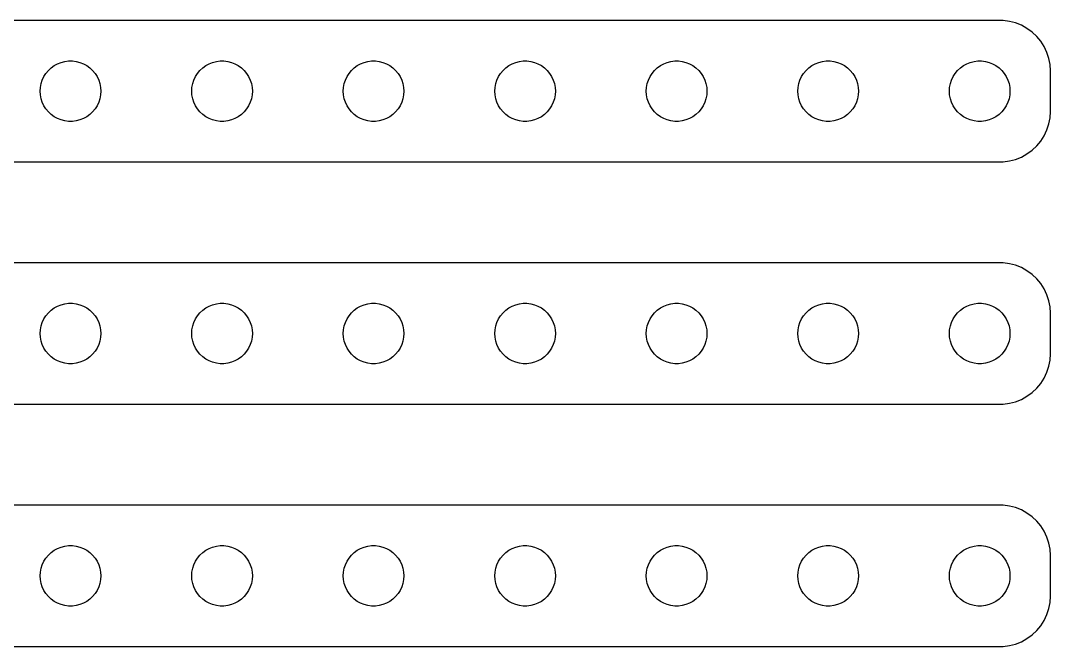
# Model space of a CAD drawing. Header units: metres. Extents: x -97 to 97, y 113 to 223.
# Drawn here: x -4.9 to 97, y 161 to 223 of the extents above; entities that cross this region are included whole.
import ezdxf

# ---------------------------------------------------------------- set-up
doc = ezdxf.new("R2010")
doc.units = ezdxf.units.M

msp = doc.modelspace()

# ---------------------------------------------------------------- linework, layer by layer
for p, q in [((92.3139, 222.99), (-92.3139, 222.99)), ((92.9369, 222.911), (92.3139, 222.99)), ((93.5451, 222.755), (92.9369, 222.911)), ((94.1289, 222.524), (93.5451, 222.755)), ((94.6791, 222.222), (94.1289, 222.524)), ((95.1871, 221.853), (94.6791, 222.222)), ((95.6448, 221.423), (95.1871, 221.853)), ((96.0451, 220.939), (95.6448, 221.423)), ((96.3815, 220.409), (96.0451, 220.939)), ((96.6489, 219.841), (96.3815, 220.409)), ((96.8429, 219.243), (96.6489, 219.841)), ((96.9606, 218.627), (96.8429, 219.243)), ((-2.1869, 218.054), (-1.91226, 218.312)), ((-1.91226, 218.312), (-1.60747, 218.533)), ((-1.60747, 218.533), (-1.27733, 218.714)), ((-1.27733, 218.714), (-0.92705, 218.853)), ((-0.92705, 218.853), (-0.56213, 218.947)), ((-0.56213, 218.947), (-0.18837, 218.994)), ((-0.18837, 218.994), (0.18837, 218.994)), ((0.18837, 218.994), (0.56213, 218.947)), ((0.56213, 218.947), (0.92705, 218.853)), ((0.92705, 218.853), (1.27733, 218.714)), ((1.27733, 218.714), (1.60747, 218.533)), ((1.60747, 218.533), (1.91226, 218.312)), ((1.91226, 218.312), (2.1869, 218.054)), ((12.8131, 218.054), (13.0877, 218.312)), ((13.0877, 218.312), (13.3925, 218.533)), ((13.3925, 218.533), (13.7227, 218.714)), ((13.7227, 218.714), (14.0729, 218.853)), ((14.0729, 218.853), (14.4379, 218.947)), ((14.4379, 218.947), (14.8116, 218.994)), ((14.8116, 218.994), (15.1884, 218.994)), ((15.1884, 218.994), (15.5621, 218.947)), ((15.5621, 218.947), (15.927, 218.853)), ((15.927, 218.853), (16.2773, 218.714)), ((16.2773, 218.714), (16.6075, 218.533)), ((16.6075, 218.533), (16.9123, 218.312)), ((16.9123, 218.312), (17.1869, 218.054)), ((27.8131, 218.054), (28.0877, 218.312)), ((28.0877, 218.312), (28.3925, 218.533)), ((28.3925, 218.533), (28.7227, 218.714)), ((28.7227, 218.714), (29.0729, 218.853)), ((29.0729, 218.853), (29.4379, 218.947)), ((29.4379, 218.947), (29.8116, 218.994)), ((29.8116, 218.994), (30.1884, 218.994)), ((30.1884, 218.994), (30.5621, 218.947)), ((30.5621, 218.947), (30.927, 218.853)), ((30.927, 218.853), (31.2773, 218.714)), ((31.2773, 218.714), (31.6075, 218.533)), ((31.6075, 218.533), (31.9123, 218.312)), ((31.9123, 218.312), (32.1869, 218.054)), ((42.8131, 218.054), (43.0877, 218.312)), ((43.0877, 218.312), (43.3925, 218.533)), ((43.3925, 218.533), (43.7227, 218.714)), ((43.7227, 218.714), (44.0729, 218.853)), ((44.0729, 218.853), (44.4379, 218.947)), ((44.4379, 218.947), (44.8116, 218.994)), ((44.8116, 218.994), (45.1884, 218.994)), ((45.1884, 218.994), (45.5621, 218.947)), ((45.5621, 218.947), (45.927, 218.853)), ((45.927, 218.853), (46.2773, 218.714)), ((46.2773, 218.714), (46.6075, 218.533)), ((46.6075, 218.533), (46.9123, 218.312)), ((46.9123, 218.312), (47.1869, 218.054)), ((57.8131, 218.054), (58.0877, 218.312)), ((58.0877, 218.312), (58.3925, 218.533)), ((58.3925, 218.533), (58.7227, 218.714)), ((58.7227, 218.714), (59.0729, 218.853)), ((59.0729, 218.853), (59.4379, 218.947)), ((59.4379, 218.947), (59.8116, 218.994)), ((59.8116, 218.994), (60.1884, 218.994)), ((60.1884, 218.994), (60.5621, 218.947)), ((60.5621, 218.947), (60.927, 218.853)), ((60.927, 218.853), (61.2773, 218.714)), ((61.2773, 218.714), (61.6075, 218.533)), ((61.6075, 218.533), (61.9123, 218.312)), ((61.9123, 218.312), (62.1869, 218.054)), ((72.8131, 218.054), (73.0877, 218.312)), ((73.0877, 218.312), (73.3925, 218.533)), ((73.3925, 218.533), (73.7227, 218.714)), ((73.7227, 218.714), (74.073, 218.853)), ((74.073, 218.853), (74.4379, 218.947)), ((74.4379, 218.947), (74.8116, 218.994)), ((74.8116, 218.994), (75.1884, 218.994)), ((75.1884, 218.994), (75.5621, 218.947)), ((75.5621, 218.947), (75.927, 218.853)), ((75.927, 218.853), (76.2773, 218.714)), ((76.2773, 218.714), (76.6075, 218.533)), ((76.6075, 218.533), (76.9123, 218.312)), ((76.9123, 218.312), (77.1869, 218.054)), ((87.8131, 218.054), (88.0877, 218.312)), ((88.0877, 218.312), (88.3925, 218.533)), ((88.3925, 218.533), (88.7227, 218.714)), ((88.7227, 218.714), (89.073, 218.853)), ((89.073, 218.853), (89.4379, 218.947)), ((89.4379, 218.947), (89.8116, 218.994)), ((89.8116, 218.994), (90.1884, 218.994)), ((90.1884, 218.994), (90.5621, 218.947)), ((90.5621, 218.947), (90.927, 218.853)), ((90.927, 218.853), (91.2773, 218.714)), ((91.2773, 218.714), (91.6075, 218.533)), ((91.6075, 218.533), (91.9123, 218.312)), ((91.9123, 218.312), (92.1869, 218.054)), ((97, 218), (96.9606, 218.627)), ((-2.78932, 217.104), (-2.62891, 217.445)), ((-2.62891, 217.445), (-2.42705, 217.763)), ((-2.42705, 217.763), (-2.1869, 218.054)), ((2.1869, 218.054), (2.42705, 217.763)), ((2.42705, 217.763), (2.62891, 217.445)), ((2.62891, 217.445), (2.78932, 217.104)), ((12.2107, 217.104), (12.3711, 217.445)), ((12.3711, 217.445), (12.5729, 217.763)), ((12.5729, 217.763), (12.8131, 218.054)), ((17.1869, 218.054), (17.427, 217.763)), ((17.427, 217.763), (17.6289, 217.445)), ((17.6289, 217.445), (17.7893, 217.104)), ((27.2107, 217.104), (27.3711, 217.445)), ((27.3711, 217.445), (27.5729, 217.763)), ((27.5729, 217.763), (27.8131, 218.054)), ((32.1869, 218.054), (32.427, 217.763)), ((32.427, 217.763), (32.6289, 217.445)), ((32.6289, 217.445), (32.7893, 217.104)), ((42.2107, 217.104), (42.3711, 217.445)), ((42.3711, 217.445), (42.5729, 217.763)), ((42.5729, 217.763), (42.8131, 218.054)), ((47.1869, 218.054), (47.427, 217.763)), ((47.427, 217.763), (47.6289, 217.445)), ((47.6289, 217.445), (47.7893, 217.104)), ((57.2107, 217.104), (57.3711, 217.445)), ((57.3711, 217.445), (57.5729, 217.763)), ((57.5729, 217.763), (57.8131, 218.054)), ((62.1869, 218.054), (62.427, 217.763)), ((62.427, 217.763), (62.6289, 217.445)), ((62.6289, 217.445), (62.7893, 217.104)), ((72.2107, 217.104), (72.3711, 217.445)), ((72.3711, 217.445), (72.573, 217.763)), ((72.573, 217.763), (72.8131, 218.054)), ((77.1869, 218.054), (77.427, 217.763)), ((77.427, 217.763), (77.6289, 217.445)), ((77.6289, 217.445), (77.7893, 217.104)), ((87.2107, 217.104), (87.3711, 217.445)), ((87.3711, 217.445), (87.573, 217.763)), ((87.573, 217.763), (87.8131, 218.054)), ((92.1869, 218.054), (92.427, 217.763)), ((92.427, 217.763), (92.6289, 217.445)), ((92.6289, 217.445), (92.7893, 217.104)), ((97, 214), (97, 218)), ((-3, 216), (-2.97633, 216.376)), ((-2.97633, 216.376), (-2.90575, 216.746)), ((-2.90575, 216.746), (-2.78932, 217.104)), ((2.78932, 217.104), (2.90575, 216.746)), ((2.90575, 216.746), (2.97633, 216.376)), ((2.97633, 216.376), (3, 216)), ((12, 216), (12.0237, 216.376)), ((12.0237, 216.376), (12.0942, 216.746)), ((12.0942, 216.746), (12.2107, 217.104)), ((17.7893, 217.104), (17.9057, 216.746)), ((17.9057, 216.746), (17.9763, 216.376)), ((17.9763, 216.376), (18, 216)), ((27, 216), (27.0237, 216.376)), ((27.0237, 216.376), (27.0942, 216.746)), ((27.0942, 216.746), (27.2107, 217.104)), ((32.7893, 217.104), (32.9057, 216.746)), ((32.9057, 216.746), (32.9763, 216.376)), ((32.9763, 216.376), (33, 216)), ((42, 216), (42.0237, 216.376)), ((42.0237, 216.376), (42.0942, 216.746)), ((42.0942, 216.746), (42.2107, 217.104)), ((47.7893, 217.104), (47.9057, 216.746)), ((47.9057, 216.746), (47.9763, 216.376)), ((47.9763, 216.376), (48, 216)), ((57, 216), (57.0237, 216.376)), ((57.0237, 216.376), (57.0942, 216.746)), ((57.0942, 216.746), (57.2107, 217.104)), ((62.7893, 217.104), (62.9057, 216.746)), ((62.9057, 216.746), (62.9763, 216.376)), ((62.9763, 216.376), (63, 216)), ((72, 216), (72.0237, 216.376)), ((72.0237, 216.376), (72.0943, 216.746)), ((72.0943, 216.746), (72.2107, 217.104)), ((77.7893, 217.104), (77.9057, 216.746)), ((77.9057, 216.746), (77.9763, 216.376)), ((77.9763, 216.376), (78, 216)), ((87, 216), (87.0237, 216.376)), ((87.0237, 216.376), (87.0943, 216.746)), ((87.0943, 216.746), (87.2107, 217.104)), ((92.7893, 217.104), (92.9057, 216.746)), ((92.9057, 216.746), (92.9763, 216.376)), ((92.9763, 216.376), (93, 216)), ((-2.97633, 215.624), (-3, 216)), ((-2.90575, 215.254), (-2.97633, 215.624)), ((-2.78932, 214.896), (-2.90575, 215.254)), ((2.90575, 215.254), (2.78932, 214.896)), ((2.97633, 215.624), (2.90575, 215.254)), ((3, 216), (2.97633, 215.624)), ((12.0237, 215.624), (12, 216)), ((12.0942, 215.254), (12.0237, 215.624)), ((12.2107, 214.896), (12.0942, 215.254)), ((17.9057, 215.254), (17.7893, 214.896)), ((17.9763, 215.624), (17.9057, 215.254)), ((18, 216), (17.9763, 215.624)), ((27.0237, 215.624), (27, 216)), ((27.0942, 215.254), (27.0237, 215.624)), ((27.2107, 214.896), (27.0942, 215.254)), ((32.9057, 215.254), (32.7893, 214.896)), ((32.9763, 215.624), (32.9057, 215.254)), ((33, 216), (32.9763, 215.624)), ((42.0237, 215.624), (42, 216)), ((42.0942, 215.254), (42.0237, 215.624)), ((42.2107, 214.896), (42.0942, 215.254)), ((47.9057, 215.254), (47.7893, 214.896)), ((47.9763, 215.624), (47.9057, 215.254)), ((48, 216), (47.9763, 215.624)), ((57.0237, 215.624), (57, 216)), ((57.0942, 215.254), (57.0237, 215.624)), ((57.2107, 214.896), (57.0942, 215.254)), ((62.9057, 215.254), (62.7893, 214.896)), ((62.9763, 215.624), (62.9057, 215.254)), ((63, 216), (62.9763, 215.624)), ((72.0237, 215.624), (72, 216)), ((72.0943, 215.254), (72.0237, 215.624)), ((72.2107, 214.896), (72.0943, 215.254)), ((77.9057, 215.254), (77.7893, 214.896)), ((77.9763, 215.624), (77.9057, 215.254)), ((78, 216), (77.9763, 215.624)), ((87.0237, 215.624), (87, 216)), ((87.0943, 215.254), (87.0237, 215.624)), ((87.2107, 214.896), (87.0943, 215.254)), ((92.9057, 215.254), (92.7893, 214.896)), ((92.9763, 215.624), (92.9057, 215.254)), ((93, 216), (92.9763, 215.624)), ((-2.62891, 214.555), (-2.78932, 214.896)), ((-2.42705, 214.237), (-2.62891, 214.555)), ((-2.1869, 213.946), (-2.42705, 214.237)), ((2.42705, 214.237), (2.1869, 213.946)), ((2.62891, 214.555), (2.42705, 214.237)), ((2.78932, 214.896), (2.62891, 214.555)), ((12.3711, 214.555), (12.2107, 214.896)), ((12.5729, 214.237), (12.3711, 214.555)), ((12.8131, 213.946), (12.5729, 214.237)), ((17.427, 214.237), (17.1869, 213.946)), ((17.6289, 214.555), (17.427, 214.237)), ((17.7893, 214.896), (17.6289, 214.555)), ((27.3711, 214.555), (27.2107, 214.896)), ((27.5729, 214.237), (27.3711, 214.555)), ((27.8131, 213.946), (27.5729, 214.237)), ((32.427, 214.237), (32.1869, 213.946)), ((32.6289, 214.555), (32.427, 214.237)), ((32.7893, 214.896), (32.6289, 214.555)), ((42.3711, 214.555), (42.2107, 214.896)), ((42.5729, 214.237), (42.3711, 214.555)), ((42.8131, 213.946), (42.5729, 214.237)), ((47.427, 214.237), (47.1869, 213.946)), ((47.6289, 214.555), (47.427, 214.237)), ((47.7893, 214.896), (47.6289, 214.555)), ((57.3711, 214.555), (57.2107, 214.896)), ((57.5729, 214.237), (57.3711, 214.555)), ((57.8131, 213.946), (57.5729, 214.237)), ((62.427, 214.237), (62.1869, 213.946)), ((62.6289, 214.555), (62.427, 214.237)), ((62.7893, 214.896), (62.6289, 214.555)), ((72.3711, 214.555), (72.2107, 214.896)), ((72.573, 214.237), (72.3711, 214.555)), ((72.8131, 213.946), (72.573, 214.237)), ((77.427, 214.237), (77.1869, 213.946)), ((77.6289, 214.555), (77.427, 214.237)), ((77.7893, 214.896), (77.6289, 214.555)), ((87.3711, 214.555), (87.2107, 214.896)), ((87.573, 214.237), (87.3711, 214.555)), ((87.8131, 213.946), (87.573, 214.237)), ((92.427, 214.237), (92.1869, 213.946)), ((92.6289, 214.555), (92.427, 214.237)), ((92.7893, 214.896), (92.6289, 214.555)), ((-1.91226, 213.688), (-2.1869, 213.946)), ((-1.60747, 213.467), (-1.91226, 213.688)), ((-1.27733, 213.286), (-1.60747, 213.467)), ((-0.92705, 213.147), (-1.27733, 213.286)), ((-0.56213, 213.053), (-0.92705, 213.147)), ((0.92705, 213.147), (0.56213, 213.053)), ((1.27733, 213.286), (0.92705, 213.147)), ((1.60747, 213.467), (1.27733, 213.286)), ((1.91226, 213.688), (1.60747, 213.467)), ((2.1869, 213.946), (1.91226, 213.688)), ((13.0877, 213.688), (12.8131, 213.946)), ((13.3925, 213.467), (13.0877, 213.688)), ((13.7227, 213.286), (13.3925, 213.467)), ((14.0729, 213.147), (13.7227, 213.286)), ((14.4379, 213.053), (14.0729, 213.147)), ((15.927, 213.147), (15.5621, 213.053)), ((16.2773, 213.286), (15.927, 213.147)), ((16.6075, 213.467), (16.2773, 213.286)), ((16.9123, 213.688), (16.6075, 213.467)), ((17.1869, 213.946), (16.9123, 213.688)), ((28.0877, 213.688), (27.8131, 213.946)), ((28.3925, 213.467), (28.0877, 213.688)), ((28.7227, 213.286), (28.3925, 213.467)), ((29.0729, 213.147), (28.7227, 213.286)), ((29.4379, 213.053), (29.0729, 213.147)), ((30.927, 213.147), (30.5621, 213.053)), ((31.2773, 213.286), (30.927, 213.147)), ((31.6075, 213.467), (31.2773, 213.286)), ((31.9123, 213.688), (31.6075, 213.467)), ((32.1869, 213.946), (31.9123, 213.688)), ((43.0877, 213.688), (42.8131, 213.946)), ((43.3925, 213.467), (43.0877, 213.688)), ((43.7227, 213.286), (43.3925, 213.467)), ((44.0729, 213.147), (43.7227, 213.286)), ((44.4379, 213.053), (44.0729, 213.147)), ((45.927, 213.147), (45.5621, 213.053)), ((46.2773, 213.286), (45.927, 213.147)), ((46.6075, 213.467), (46.2773, 213.286)), ((46.9123, 213.688), (46.6075, 213.467)), ((47.1869, 213.946), (46.9123, 213.688)), ((58.0877, 213.688), (57.8131, 213.946)), ((58.3925, 213.467), (58.0877, 213.688)), ((58.7227, 213.286), (58.3925, 213.467)), ((59.0729, 213.147), (58.7227, 213.286)), ((59.4379, 213.053), (59.0729, 213.147)), ((60.927, 213.147), (60.5621, 213.053)), ((61.2773, 213.286), (60.927, 213.147)), ((61.6075, 213.467), (61.2773, 213.286)), ((61.9123, 213.688), (61.6075, 213.467)), ((62.1869, 213.946), (61.9123, 213.688)), ((73.0877, 213.688), (72.8131, 213.946)), ((73.3925, 213.467), (73.0877, 213.688)), ((73.7227, 213.286), (73.3925, 213.467)), ((74.073, 213.147), (73.7227, 213.286)), ((74.4379, 213.053), (74.073, 213.147)), ((75.927, 213.147), (75.5621, 213.053)), ((76.2773, 213.286), (75.927, 213.147)), ((76.6075, 213.467), (76.2773, 213.286)), ((76.9123, 213.688), (76.6075, 213.467)), ((77.1869, 213.946), (76.9123, 213.688)), ((88.0877, 213.688), (87.8131, 213.946)), ((88.3925, 213.467), (88.0877, 213.688)), ((88.7227, 213.286), (88.3925, 213.467)), ((89.073, 213.147), (88.7227, 213.286)), ((89.4379, 213.053), (89.073, 213.147)), ((90.927, 213.147), (90.5621, 213.053)), ((91.2773, 213.286), (90.927, 213.147)), ((91.6075, 213.467), (91.2773, 213.286)), ((91.9123, 213.688), (91.6075, 213.467)), ((92.1869, 213.946), (91.9123, 213.688)), ((96.8429, 212.757), (96.9606, 213.373)), ((96.9606, 213.373), (97, 214)), ((-0.18837, 213.006), (-0.56213, 213.053)), ((0.18837, 213.006), (-0.18837, 213.006)), ((0.56213, 213.053), (0.18837, 213.006)), ((14.8116, 213.006), (14.4379, 213.053)), ((15.1884, 213.006), (14.8116, 213.006)), ((15.5621, 213.053), (15.1884, 213.006)), ((29.8116, 213.006), (29.4379, 213.053)), ((30.1884, 213.006), (29.8116, 213.006)), ((30.5621, 213.053), (30.1884, 213.006)), ((44.8116, 213.006), (44.4379, 213.053)), ((45.1884, 213.006), (44.8116, 213.006)), ((45.5621, 213.053), (45.1884, 213.006)), ((59.8116, 213.006), (59.4379, 213.053)), ((60.1884, 213.006), (59.8116, 213.006)), ((60.5621, 213.053), (60.1884, 213.006)), ((74.8116, 213.006), (74.4379, 213.053)), ((75.1884, 213.006), (74.8116, 213.006)), ((75.5621, 213.053), (75.1884, 213.006)), ((89.8116, 213.006), (89.4379, 213.053)), ((90.1884, 213.006), (89.8116, 213.006)), ((90.5621, 213.053), (90.1884, 213.006)), ((96.3815, 211.591), (96.6489, 212.159)), ((96.6489, 212.159), (96.8429, 212.757)), ((95.6448, 210.577), (96.0451, 211.061)), ((96.0451, 211.061), (96.3815, 211.591)), ((94.6791, 209.778), (95.1871, 210.147)), ((95.1871, 210.147), (95.6448, 210.577)), ((-92.3139, 209.01), (92.3139, 209.01)), ((92.3139, 209.01), (92.9369, 209.089)), ((92.9369, 209.089), (93.5451, 209.245)), ((93.5451, 209.245), (94.1289, 209.476)), ((94.1289, 209.476), (94.6791, 209.778)), ((92.3139, 198.99), (-92.3139, 198.99)), ((92.9369, 198.911), (92.3139, 198.99)), ((93.5451, 198.755), (92.9369, 198.911)), ((94.1289, 198.524), (93.5451, 198.755)), ((94.6791, 198.222), (94.1289, 198.524)), ((95.1871, 197.853), (94.6791, 198.222)), ((95.6448, 197.423), (95.1871, 197.853)), ((96.0451, 196.939), (95.6448, 197.423)), ((96.3815, 196.409), (96.0451, 196.939)), ((96.6489, 195.841), (96.3815, 196.409)), ((96.8429, 195.243), (96.6489, 195.841)), ((-1.60747, 194.533), (-1.27733, 194.714)), ((-1.27733, 194.714), (-0.92705, 194.853)), ((-0.92705, 194.853), (-0.56213, 194.947)), ((-0.56213, 194.947), (-0.18837, 194.994)), ((-0.18837, 194.994), (0.18837, 194.994)), ((0.18837, 194.994), (0.56213, 194.947)), ((0.56213, 194.947), (0.92705, 194.853)), ((0.92705, 194.853), (1.27733, 194.714)), ((1.27733, 194.714), (1.60747, 194.533)), ((13.3925, 194.533), (13.7227, 194.714)), ((13.7227, 194.714), (14.0729, 194.853)), ((14.0729, 194.853), (14.4379, 194.947)), ((14.4379, 194.947), (14.8116, 194.994)), ((14.8116, 194.994), (15.1884, 194.994)), ((15.1884, 194.994), (15.5621, 194.947)), ((15.5621, 194.947), (15.927, 194.853)), ((15.927, 194.853), (16.2773, 194.714)), ((16.2773, 194.714), (16.6075, 194.533)), ((28.3925, 194.533), (28.7227, 194.714)), ((28.7227, 194.714), (29.0729, 194.853)), ((29.0729, 194.853), (29.4379, 194.947)), ((29.4379, 194.947), (29.8116, 194.994)), ((29.8116, 194.994), (30.1884, 194.994)), ((30.1884, 194.994), (30.5621, 194.947)), ((30.5621, 194.947), (30.927, 194.853)), ((30.927, 194.853), (31.2773, 194.714)), ((31.2773, 194.714), (31.6075, 194.533)), ((43.3925, 194.533), (43.7227, 194.714)), ((43.7227, 194.714), (44.0729, 194.853)), ((44.0729, 194.853), (44.4379, 194.947)), ((44.4379, 194.947), (44.8116, 194.994)), ((44.8116, 194.994), (45.1884, 194.994)), ((45.1884, 194.994), (45.5621, 194.947)), ((45.5621, 194.947), (45.927, 194.853)), ((45.927, 194.853), (46.2773, 194.714)), ((46.2773, 194.714), (46.6075, 194.533)), ((58.3925, 194.533), (58.7227, 194.714)), ((58.7227, 194.714), (59.0729, 194.853)), ((59.0729, 194.853), (59.4379, 194.947)), ((59.4379, 194.947), (59.8116, 194.994)), ((59.8116, 194.994), (60.1884, 194.994)), ((60.1884, 194.994), (60.5621, 194.947)), ((60.5621, 194.947), (60.927, 194.853)), ((60.927, 194.853), (61.2773, 194.714)), ((61.2773, 194.714), (61.6075, 194.533)), ((73.3925, 194.533), (73.7227, 194.714)), ((73.7227, 194.714), (74.073, 194.853)), ((74.073, 194.853), (74.4379, 194.947)), ((74.4379, 194.947), (74.8116, 194.994)), ((74.8116, 194.994), (75.1884, 194.994)), ((75.1884, 194.994), (75.5621, 194.947)), ((75.5621, 194.947), (75.927, 194.853)), ((75.927, 194.853), (76.2773, 194.714)), ((76.2773, 194.714), (76.6075, 194.533)), ((88.3925, 194.533), (88.7227, 194.714)), ((88.7227, 194.714), (89.073, 194.853)), ((89.073, 194.853), (89.4379, 194.947)), ((89.4379, 194.947), (89.8116, 194.994)), ((89.8116, 194.994), (90.1884, 194.994)), ((90.1884, 194.994), (90.5621, 194.947)), ((90.5621, 194.947), (90.927, 194.853)), ((90.927, 194.853), (91.2773, 194.714)), ((91.2773, 194.714), (91.6075, 194.533)), ((96.9606, 194.627), (96.8429, 195.243)), ((-2.62891, 193.445), (-2.42705, 193.763)), ((-2.42705, 193.763), (-2.1869, 194.054)), ((-2.1869, 194.054), (-1.91226, 194.312)), ((-1.91226, 194.312), (-1.60747, 194.533)), ((1.60747, 194.533), (1.91226, 194.312)), ((1.91226, 194.312), (2.1869, 194.054)), ((2.1869, 194.054), (2.42705, 193.763)), ((2.42705, 193.763), (2.62891, 193.445)), ((12.3711, 193.445), (12.5729, 193.763)), ((12.5729, 193.763), (12.8131, 194.054)), ((12.8131, 194.054), (13.0877, 194.312)), ((13.0877, 194.312), (13.3925, 194.533)), ((16.6075, 194.533), (16.9123, 194.312)), ((16.9123, 194.312), (17.1869, 194.054)), ((17.1869, 194.054), (17.427, 193.763)), ((17.427, 193.763), (17.6289, 193.445)), ((27.3711, 193.445), (27.5729, 193.763)), ((27.5729, 193.763), (27.8131, 194.054)), ((27.8131, 194.054), (28.0877, 194.312)), ((28.0877, 194.312), (28.3925, 194.533)), ((31.6075, 194.533), (31.9123, 194.312)), ((31.9123, 194.312), (32.1869, 194.054)), ((32.1869, 194.054), (32.427, 193.763)), ((32.427, 193.763), (32.6289, 193.445)), ((42.3711, 193.445), (42.5729, 193.763)), ((42.5729, 193.763), (42.8131, 194.054)), ((42.8131, 194.054), (43.0877, 194.312)), ((43.0877, 194.312), (43.3925, 194.533)), ((46.6075, 194.533), (46.9123, 194.312)), ((46.9123, 194.312), (47.1869, 194.054)), ((47.1869, 194.054), (47.427, 193.763)), ((47.427, 193.763), (47.6289, 193.445)), ((57.3711, 193.445), (57.5729, 193.763)), ((57.5729, 193.763), (57.8131, 194.054)), ((57.8131, 194.054), (58.0877, 194.312)), ((58.0877, 194.312), (58.3925, 194.533)), ((61.6075, 194.533), (61.9123, 194.312)), ((61.9123, 194.312), (62.1869, 194.054)), ((62.1869, 194.054), (62.427, 193.763)), ((62.427, 193.763), (62.6289, 193.445)), ((72.3711, 193.445), (72.573, 193.763)), ((72.573, 193.763), (72.8131, 194.054)), ((72.8131, 194.054), (73.0877, 194.312)), ((73.0877, 194.312), (73.3925, 194.533)), ((76.6075, 194.533), (76.9123, 194.312)), ((76.9123, 194.312), (77.1869, 194.054)), ((77.1869, 194.054), (77.427, 193.763)), ((77.427, 193.763), (77.6289, 193.445)), ((87.3711, 193.445), (87.573, 193.763)), ((87.573, 193.763), (87.8131, 194.054)), ((87.8131, 194.054), (88.0877, 194.312)), ((88.0877, 194.312), (88.3925, 194.533)), ((91.6075, 194.533), (91.9123, 194.312)), ((91.9123, 194.312), (92.1869, 194.054)), ((92.1869, 194.054), (92.427, 193.763)), ((92.427, 193.763), (92.6289, 193.445)), ((97, 194), (96.9606, 194.627)), ((97, 190), (97, 194)), ((-2.97633, 192.376), (-2.90575, 192.746)), ((-2.90575, 192.746), (-2.78932, 193.104)), ((-2.78932, 193.104), (-2.62891, 193.445)), ((2.62891, 193.445), (2.78932, 193.104)), ((2.78932, 193.104), (2.90575, 192.746)), ((2.90575, 192.746), (2.97633, 192.376)), ((12.0237, 192.376), (12.0942, 192.746)), ((12.0942, 192.746), (12.2107, 193.104)), ((12.2107, 193.104), (12.3711, 193.445)), ((17.6289, 193.445), (17.7893, 193.104)), ((17.7893, 193.104), (17.9057, 192.746)), ((17.9057, 192.746), (17.9763, 192.376)), ((27.0237, 192.376), (27.0942, 192.746)), ((27.0942, 192.746), (27.2107, 193.104)), ((27.2107, 193.104), (27.3711, 193.445)), ((32.6289, 193.445), (32.7893, 193.104)), ((32.7893, 193.104), (32.9057, 192.746)), ((32.9057, 192.746), (32.9763, 192.376)), ((42.0237, 192.376), (42.0942, 192.746)), ((42.0942, 192.746), (42.2107, 193.104)), ((42.2107, 193.104), (42.3711, 193.445)), ((47.6289, 193.445), (47.7893, 193.104)), ((47.7893, 193.104), (47.9057, 192.746)), ((47.9057, 192.746), (47.9763, 192.376)), ((57.0237, 192.376), (57.0942, 192.746)), ((57.0942, 192.746), (57.2107, 193.104)), ((57.2107, 193.104), (57.3711, 193.445)), ((62.6289, 193.445), (62.7893, 193.104)), ((62.7893, 193.104), (62.9057, 192.746)), ((62.9057, 192.746), (62.9763, 192.376)), ((72.0237, 192.376), (72.0943, 192.746)), ((72.0943, 192.746), (72.2107, 193.104)), ((72.2107, 193.104), (72.3711, 193.445)), ((77.6289, 193.445), (77.7893, 193.104)), ((77.7893, 193.104), (77.9057, 192.746)), ((77.9057, 192.746), (77.9763, 192.376)), ((87.0237, 192.376), (87.0943, 192.746)), ((87.0943, 192.746), (87.2107, 193.104)), ((87.2107, 193.104), (87.3711, 193.445)), ((92.6289, 193.445), (92.7893, 193.104)), ((92.7893, 193.104), (92.9057, 192.746)), ((92.9057, 192.746), (92.9763, 192.376)), ((-3, 192), (-2.97633, 192.376)), ((-2.97633, 191.624), (-3, 192)), ((2.97633, 192.376), (3, 192)), ((3, 192), (2.97633, 191.624)), ((12, 192), (12.0237, 192.376)), ((12.0237, 191.624), (12, 192)), ((17.9763, 192.376), (18, 192)), ((18, 192), (17.9763, 191.624)), ((27, 192), (27.0237, 192.376)), ((27.0237, 191.624), (27, 192)), ((32.9763, 192.376), (33, 192)), ((33, 192), (32.9763, 191.624)), ((42, 192), (42.0237, 192.376)), ((42.0237, 191.624), (42, 192)), ((47.9763, 192.376), (48, 192)), ((48, 192), (47.9763, 191.624)), ((57, 192), (57.0237, 192.376)), ((57.0237, 191.624), (57, 192)), ((62.9763, 192.376), (63, 192)), ((63, 192), (62.9763, 191.624)), ((72, 192), (72.0237, 192.376)), ((72.0237, 191.624), (72, 192)), ((77.9763, 192.376), (78, 192)), ((78, 192), (77.9763, 191.624)), ((87, 192), (87.0237, 192.376)), ((87.0237, 191.624), (87, 192)), ((92.9763, 192.376), (93, 192)), ((93, 192), (92.9763, 191.624)), ((-2.90575, 191.254), (-2.97633, 191.624)), ((-2.78932, 190.896), (-2.90575, 191.254)), ((-2.62891, 190.555), (-2.78932, 190.896)), ((2.78932, 190.896), (2.62891, 190.555)), ((2.90575, 191.254), (2.78932, 190.896)), ((2.97633, 191.624), (2.90575, 191.254)), ((12.0942, 191.254), (12.0237, 191.624)), ((12.2107, 190.896), (12.0942, 191.254)), ((12.3711, 190.555), (12.2107, 190.896)), ((17.7893, 190.896), (17.6289, 190.555)), ((17.9057, 191.254), (17.7893, 190.896)), ((17.9763, 191.624), (17.9057, 191.254)), ((27.0942, 191.254), (27.0237, 191.624)), ((27.2107, 190.896), (27.0942, 191.254)), ((27.3711, 190.555), (27.2107, 190.896)), ((32.7893, 190.896), (32.6289, 190.555)), ((32.9057, 191.254), (32.7893, 190.896)), ((32.9763, 191.624), (32.9057, 191.254)), ((42.0942, 191.254), (42.0237, 191.624)), ((42.2107, 190.896), (42.0942, 191.254)), ((42.3711, 190.555), (42.2107, 190.896)), ((47.7893, 190.896), (47.6289, 190.555)), ((47.9057, 191.254), (47.7893, 190.896)), ((47.9763, 191.624), (47.9057, 191.254)), ((57.0942, 191.254), (57.0237, 191.624)), ((57.2107, 190.896), (57.0942, 191.254)), ((57.3711, 190.555), (57.2107, 190.896)), ((62.7893, 190.896), (62.6289, 190.555)), ((62.9057, 191.254), (62.7893, 190.896)), ((62.9763, 191.624), (62.9057, 191.254)), ((72.0943, 191.254), (72.0237, 191.624)), ((72.2107, 190.896), (72.0943, 191.254)), ((72.3711, 190.555), (72.2107, 190.896)), ((77.7893, 190.896), (77.6289, 190.555)), ((77.9057, 191.254), (77.7893, 190.896)), ((77.9763, 191.624), (77.9057, 191.254)), ((87.0943, 191.254), (87.0237, 191.624)), ((87.2107, 190.896), (87.0943, 191.254)), ((87.3711, 190.555), (87.2107, 190.896)), ((92.7893, 190.896), (92.6289, 190.555)), ((92.9057, 191.254), (92.7893, 190.896)), ((92.9763, 191.624), (92.9057, 191.254)), ((-2.42705, 190.237), (-2.62891, 190.555)), ((-2.1869, 189.946), (-2.42705, 190.237)), ((-1.91226, 189.688), (-2.1869, 189.946)), ((-1.60747, 189.467), (-1.91226, 189.688)), ((1.91226, 189.688), (1.60747, 189.467)), ((2.1869, 189.946), (1.91226, 189.688)), ((2.42705, 190.237), (2.1869, 189.946)), ((2.62891, 190.555), (2.42705, 190.237)), ((12.5729, 190.237), (12.3711, 190.555)), ((12.8131, 189.946), (12.5729, 190.237)), ((13.0877, 189.688), (12.8131, 189.946)), ((13.3925, 189.467), (13.0877, 189.688)), ((16.9123, 189.688), (16.6075, 189.467)), ((17.1869, 189.946), (16.9123, 189.688)), ((17.427, 190.237), (17.1869, 189.946)), ((17.6289, 190.555), (17.427, 190.237)), ((27.5729, 190.237), (27.3711, 190.555)), ((27.8131, 189.946), (27.5729, 190.237)), ((28.0877, 189.688), (27.8131, 189.946)), ((28.3925, 189.467), (28.0877, 189.688)), ((31.9123, 189.688), (31.6075, 189.467)), ((32.1869, 189.946), (31.9123, 189.688)), ((32.427, 190.237), (32.1869, 189.946)), ((32.6289, 190.555), (32.427, 190.237)), ((42.5729, 190.237), (42.3711, 190.555)), ((42.8131, 189.946), (42.5729, 190.237)), ((43.0877, 189.688), (42.8131, 189.946)), ((43.3925, 189.467), (43.0877, 189.688)), ((46.9123, 189.688), (46.6075, 189.467)), ((47.1869, 189.946), (46.9123, 189.688)), ((47.427, 190.237), (47.1869, 189.946)), ((47.6289, 190.555), (47.427, 190.237)), ((57.5729, 190.237), (57.3711, 190.555)), ((57.8131, 189.946), (57.5729, 190.237)), ((58.0877, 189.688), (57.8131, 189.946)), ((58.3925, 189.467), (58.0877, 189.688)), ((61.9123, 189.688), (61.6075, 189.467)), ((62.1869, 189.946), (61.9123, 189.688)), ((62.427, 190.237), (62.1869, 189.946)), ((62.6289, 190.555), (62.427, 190.237)), ((72.573, 190.237), (72.3711, 190.555)), ((72.8131, 189.946), (72.573, 190.237)), ((73.0877, 189.688), (72.8131, 189.946)), ((73.3925, 189.467), (73.0877, 189.688)), ((76.9123, 189.688), (76.6075, 189.467)), ((77.1869, 189.946), (76.9123, 189.688)), ((77.427, 190.237), (77.1869, 189.946)), ((77.6289, 190.555), (77.427, 190.237)), ((87.573, 190.237), (87.3711, 190.555)), ((87.8131, 189.946), (87.573, 190.237)), ((88.0877, 189.688), (87.8131, 189.946)), ((88.3925, 189.467), (88.0877, 189.688)), ((91.9123, 189.688), (91.6075, 189.467)), ((92.1869, 189.946), (91.9123, 189.688)), ((92.427, 190.237), (92.1869, 189.946)), ((92.6289, 190.555), (92.427, 190.237)), ((96.9606, 189.373), (97, 190)), ((-1.27733, 189.286), (-1.60747, 189.467)), ((-0.92705, 189.147), (-1.27733, 189.286)), ((-0.56213, 189.053), (-0.92705, 189.147)), ((-0.18837, 189.006), (-0.56213, 189.053)), ((0.18837, 189.006), (-0.18837, 189.006)), ((0.56213, 189.053), (0.18837, 189.006)), ((0.92705, 189.147), (0.56213, 189.053)), ((1.27733, 189.286), (0.92705, 189.147)), ((1.60747, 189.467), (1.27733, 189.286)), ((13.7227, 189.286), (13.3925, 189.467)), ((14.0729, 189.147), (13.7227, 189.286)), ((14.4379, 189.053), (14.0729, 189.147)), ((14.8116, 189.006), (14.4379, 189.053)), ((15.1884, 189.006), (14.8116, 189.006)), ((15.5621, 189.053), (15.1884, 189.006)), ((15.927, 189.147), (15.5621, 189.053)), ((16.2773, 189.286), (15.927, 189.147)), ((16.6075, 189.467), (16.2773, 189.286)), ((28.7227, 189.286), (28.3925, 189.467)), ((29.0729, 189.147), (28.7227, 189.286)), ((29.4379, 189.053), (29.0729, 189.147)), ((29.8116, 189.006), (29.4379, 189.053)), ((30.1884, 189.006), (29.8116, 189.006)), ((30.5621, 189.053), (30.1884, 189.006)), ((30.927, 189.147), (30.5621, 189.053)), ((31.2773, 189.286), (30.927, 189.147)), ((31.6075, 189.467), (31.2773, 189.286)), ((43.7227, 189.286), (43.3925, 189.467)), ((44.0729, 189.147), (43.7227, 189.286)), ((44.4379, 189.053), (44.0729, 189.147)), ((44.8116, 189.006), (44.4379, 189.053)), ((45.1884, 189.006), (44.8116, 189.006)), ((45.5621, 189.053), (45.1884, 189.006)), ((45.927, 189.147), (45.5621, 189.053)), ((46.2773, 189.286), (45.927, 189.147)), ((46.6075, 189.467), (46.2773, 189.286)), ((58.7227, 189.286), (58.3925, 189.467)), ((59.0729, 189.147), (58.7227, 189.286)), ((59.4379, 189.053), (59.0729, 189.147)), ((59.8116, 189.006), (59.4379, 189.053)), ((60.1884, 189.006), (59.8116, 189.006)), ((60.5621, 189.053), (60.1884, 189.006)), ((60.927, 189.147), (60.5621, 189.053)), ((61.2773, 189.286), (60.927, 189.147)), ((61.6075, 189.467), (61.2773, 189.286)), ((73.7227, 189.286), (73.3925, 189.467)), ((74.073, 189.147), (73.7227, 189.286)), ((74.4379, 189.053), (74.073, 189.147)), ((74.8116, 189.006), (74.4379, 189.053)), ((75.1884, 189.006), (74.8116, 189.006)), ((75.5621, 189.053), (75.1884, 189.006)), ((75.927, 189.147), (75.5621, 189.053)), ((76.2773, 189.286), (75.927, 189.147)), ((76.6075, 189.467), (76.2773, 189.286)), ((88.7227, 189.286), (88.3925, 189.467)), ((89.073, 189.147), (88.7227, 189.286)), ((89.4379, 189.053), (89.073, 189.147)), ((89.8116, 189.006), (89.4379, 189.053)), ((90.1884, 189.006), (89.8116, 189.006)), ((90.5621, 189.053), (90.1884, 189.006)), ((90.927, 189.147), (90.5621, 189.053)), ((91.2773, 189.286), (90.927, 189.147)), ((91.6075, 189.467), (91.2773, 189.286)), ((96.6489, 188.159), (96.8429, 188.757)), ((96.8429, 188.757), (96.9606, 189.373)), ((96.0451, 187.061), (96.3815, 187.591)), ((96.3815, 187.591), (96.6489, 188.159)), ((95.1871, 186.147), (95.6448, 186.577)), ((95.6448, 186.577), (96.0451, 187.061)), ((94.1289, 185.476), (94.6791, 185.778)), ((94.6791, 185.778), (95.1871, 186.147)), ((-92.3139, 185.01), (92.3139, 185.01)), ((92.3139, 185.01), (92.9369, 185.089)), ((92.9369, 185.089), (93.5451, 185.245)), ((93.5451, 185.245), (94.1289, 185.476)), ((92.3139, 174.99), (-92.3139, 174.99)), ((92.9369, 174.911), (92.3139, 174.99)), ((93.5451, 174.755), (92.9369, 174.911)), ((94.1289, 174.524), (93.5451, 174.755)), ((94.6791, 174.222), (94.1289, 174.524)), ((95.1871, 173.853), (94.6791, 174.222)), ((95.6448, 173.423), (95.1871, 173.853)), ((96.0451, 172.939), (95.6448, 173.423)), ((96.3815, 172.409), (96.0451, 172.939)), ((96.6489, 171.841), (96.3815, 172.409)), ((96.8429, 171.243), (96.6489, 171.841)), ((-2.1869, 170.054), (-1.91226, 170.312)), ((-1.91226, 170.312), (-1.60747, 170.533)), ((-1.60747, 170.533), (-1.27733, 170.714)), ((-1.27733, 170.714), (-0.92705, 170.853)), ((-0.92705, 170.853), (-0.56213, 170.947)), ((-0.56213, 170.947), (-0.18837, 170.994)), ((-0.18837, 170.994), (0.18837, 170.994)), ((0.18837, 170.994), (0.56213, 170.947)), ((0.56213, 170.947), (0.92705, 170.853)), ((0.92705, 170.853), (1.27733, 170.714)), ((1.27733, 170.714), (1.60747, 170.533)), ((1.60747, 170.533), (1.91226, 170.312)), ((1.91226, 170.312), (2.1869, 170.054)), ((12.8131, 170.054), (13.0877, 170.312)), ((13.0877, 170.312), (13.3925, 170.533)), ((13.3925, 170.533), (13.7227, 170.714)), ((13.7227, 170.714), (14.0729, 170.853)), ((14.0729, 170.853), (14.4379, 170.947)), ((14.4379, 170.947), (14.8116, 170.994)), ((14.8116, 170.994), (15.1884, 170.994)), ((15.1884, 170.994), (15.5621, 170.947)), ((15.5621, 170.947), (15.927, 170.853)), ((15.927, 170.853), (16.2773, 170.714)), ((16.2773, 170.714), (16.6075, 170.533)), ((16.6075, 170.533), (16.9123, 170.312)), ((16.9123, 170.312), (17.1869, 170.054)), ((27.8131, 170.054), (28.0877, 170.312)), ((28.0877, 170.312), (28.3925, 170.533)), ((28.3925, 170.533), (28.7227, 170.714)), ((28.7227, 170.714), (29.0729, 170.853)), ((29.0729, 170.853), (29.4379, 170.947)), ((29.4379, 170.947), (29.8116, 170.994)), ((29.8116, 170.994), (30.1884, 170.994)), ((30.1884, 170.994), (30.5621, 170.947)), ((30.5621, 170.947), (30.927, 170.853)), ((30.927, 170.853), (31.2773, 170.714)), ((31.2773, 170.714), (31.6075, 170.533)), ((31.6075, 170.533), (31.9123, 170.312)), ((31.9123, 170.312), (32.1869, 170.054)), ((42.8131, 170.054), (43.0877, 170.312)), ((43.0877, 170.312), (43.3925, 170.533)), ((43.3925, 170.533), (43.7227, 170.714)), ((43.7227, 170.714), (44.0729, 170.853)), ((44.0729, 170.853), (44.4379, 170.947)), ((44.4379, 170.947), (44.8116, 170.994)), ((44.8116, 170.994), (45.1884, 170.994)), ((45.1884, 170.994), (45.5621, 170.947)), ((45.5621, 170.947), (45.927, 170.853)), ((45.927, 170.853), (46.2773, 170.714)), ((46.2773, 170.714), (46.6075, 170.533)), ((46.6075, 170.533), (46.9123, 170.312)), ((46.9123, 170.312), (47.1869, 170.054)), ((57.8131, 170.054), (58.0877, 170.312)), ((58.0877, 170.312), (58.3925, 170.533)), ((58.3925, 170.533), (58.7227, 170.714)), ((58.7227, 170.714), (59.0729, 170.853)), ((59.0729, 170.853), (59.4379, 170.947)), ((59.4379, 170.947), (59.8116, 170.994)), ((59.8116, 170.994), (60.1884, 170.994)), ((60.1884, 170.994), (60.5621, 170.947)), ((60.5621, 170.947), (60.927, 170.853)), ((60.927, 170.853), (61.2773, 170.714)), ((61.2773, 170.714), (61.6075, 170.533)), ((61.6075, 170.533), (61.9123, 170.312)), ((61.9123, 170.312), (62.1869, 170.054)), ((72.8131, 170.054), (73.0877, 170.312)), ((73.0877, 170.312), (73.3925, 170.533)), ((73.3925, 170.533), (73.7227, 170.714)), ((73.7227, 170.714), (74.073, 170.853)), ((74.073, 170.853), (74.4379, 170.947)), ((74.4379, 170.947), (74.8116, 170.994)), ((74.8116, 170.994), (75.1884, 170.994)), ((75.1884, 170.994), (75.5621, 170.947)), ((75.5621, 170.947), (75.927, 170.853)), ((75.927, 170.853), (76.2773, 170.714)), ((76.2773, 170.714), (76.6075, 170.533)), ((76.6075, 170.533), (76.9123, 170.312)), ((76.9123, 170.312), (77.1869, 170.054)), ((87.8131, 170.054), (88.0877, 170.312)), ((88.0877, 170.312), (88.3925, 170.533)), ((88.3925, 170.533), (88.7227, 170.714)), ((88.7227, 170.714), (89.073, 170.853)), ((89.073, 170.853), (89.4379, 170.947)), ((89.4379, 170.947), (89.8116, 170.994)), ((89.8116, 170.994), (90.1884, 170.994)), ((90.1884, 170.994), (90.5621, 170.947)), ((90.5621, 170.947), (90.927, 170.853)), ((90.927, 170.853), (91.2773, 170.714)), ((91.2773, 170.714), (91.6075, 170.533)), ((91.6075, 170.533), (91.9123, 170.312)), ((91.9123, 170.312), (92.1869, 170.054)), ((96.9606, 170.627), (96.8429, 171.243)), ((97, 170), (96.9606, 170.627)), ((-2.78932, 169.104), (-2.62891, 169.445)), ((-2.62891, 169.445), (-2.42705, 169.763)), ((-2.42705, 169.763), (-2.1869, 170.054)), ((2.1869, 170.054), (2.42705, 169.763)), ((2.42705, 169.763), (2.62891, 169.445)), ((2.62891, 169.445), (2.78932, 169.104)), ((12.2107, 169.104), (12.3711, 169.445)), ((12.3711, 169.445), (12.5729, 169.763)), ((12.5729, 169.763), (12.8131, 170.054)), ((17.1869, 170.054), (17.427, 169.763)), ((17.427, 169.763), (17.6289, 169.445)), ((17.6289, 169.445), (17.7893, 169.104)), ((27.2107, 169.104), (27.3711, 169.445)), ((27.3711, 169.445), (27.5729, 169.763)), ((27.5729, 169.763), (27.8131, 170.054)), ((32.1869, 170.054), (32.427, 169.763)), ((32.427, 169.763), (32.6289, 169.445)), ((32.6289, 169.445), (32.7893, 169.104)), ((42.2107, 169.104), (42.3711, 169.445)), ((42.3711, 169.445), (42.5729, 169.763)), ((42.5729, 169.763), (42.8131, 170.054)), ((47.1869, 170.054), (47.427, 169.763)), ((47.427, 169.763), (47.6289, 169.445)), ((47.6289, 169.445), (47.7893, 169.104)), ((57.2107, 169.104), (57.3711, 169.445)), ((57.3711, 169.445), (57.5729, 169.763)), ((57.5729, 169.763), (57.8131, 170.054)), ((62.1869, 170.054), (62.427, 169.763)), ((62.427, 169.763), (62.6289, 169.445)), ((62.6289, 169.445), (62.7893, 169.104)), ((72.2107, 169.104), (72.3711, 169.445)), ((72.3711, 169.445), (72.573, 169.763)), ((72.573, 169.763), (72.8131, 170.054)), ((77.1869, 170.054), (77.427, 169.763)), ((77.427, 169.763), (77.6289, 169.445)), ((77.6289, 169.445), (77.7893, 169.104)), ((87.2107, 169.104), (87.3711, 169.445)), ((87.3711, 169.445), (87.573, 169.763)), ((87.573, 169.763), (87.8131, 170.054)), ((92.1869, 170.054), (92.427, 169.763)), ((92.427, 169.763), (92.6289, 169.445)), ((92.6289, 169.445), (92.7893, 169.104)), ((97, 166), (97, 170)), ((-3, 168), (-2.97633, 168.376)), ((-2.97633, 168.376), (-2.90575, 168.746)), ((-2.90575, 168.746), (-2.78932, 169.104)), ((2.78932, 169.104), (2.90575, 168.746)), ((2.90575, 168.746), (2.97633, 168.376)), ((2.97633, 168.376), (3, 168)), ((12, 168), (12.0237, 168.376)), ((12.0237, 168.376), (12.0942, 168.746)), ((12.0942, 168.746), (12.2107, 169.104)), ((17.7893, 169.104), (17.9057, 168.746)), ((17.9057, 168.746), (17.9763, 168.376)), ((17.9763, 168.376), (18, 168)), ((27, 168), (27.0237, 168.376)), ((27.0237, 168.376), (27.0942, 168.746)), ((27.0942, 168.746), (27.2107, 169.104)), ((32.7893, 169.104), (32.9057, 168.746)), ((32.9057, 168.746), (32.9763, 168.376)), ((32.9763, 168.376), (33, 168)), ((42, 168), (42.0237, 168.376)), ((42.0237, 168.376), (42.0942, 168.746)), ((42.0942, 168.746), (42.2107, 169.104)), ((47.7893, 169.104), (47.9057, 168.746)), ((47.9057, 168.746), (47.9763, 168.376)), ((47.9763, 168.376), (48, 168)), ((57, 168), (57.0237, 168.376)), ((57.0237, 168.376), (57.0942, 168.746)), ((57.0942, 168.746), (57.2107, 169.104)), ((62.7893, 169.104), (62.9057, 168.746)), ((62.9057, 168.746), (62.9763, 168.376)), ((62.9763, 168.376), (63, 168)), ((72, 168), (72.0237, 168.376)), ((72.0237, 168.376), (72.0943, 168.746)), ((72.0943, 168.746), (72.2107, 169.104)), ((77.7893, 169.104), (77.9057, 168.746)), ((77.9057, 168.746), (77.9763, 168.376)), ((77.9763, 168.376), (78, 168)), ((87, 168), (87.0237, 168.376)), ((87.0237, 168.376), (87.0943, 168.746)), ((87.0943, 168.746), (87.2107, 169.104)), ((92.7893, 169.104), (92.9057, 168.746)), ((92.9057, 168.746), (92.9763, 168.376)), ((92.9763, 168.376), (93, 168)), ((-2.97633, 167.624), (-3, 168)), ((-2.90575, 167.254), (-2.97633, 167.624)), ((-2.78932, 166.896), (-2.90575, 167.254)), ((2.90575, 167.254), (2.78932, 166.896)), ((2.97633, 167.624), (2.90575, 167.254)), ((3, 168), (2.97633, 167.624)), ((12.0237, 167.624), (12, 168)), ((12.0942, 167.254), (12.0237, 167.624)), ((12.2107, 166.896), (12.0942, 167.254)), ((17.9057, 167.254), (17.7893, 166.896)), ((17.9763, 167.624), (17.9057, 167.254)), ((18, 168), (17.9763, 167.624)), ((27.0237, 167.624), (27, 168)), ((27.0942, 167.254), (27.0237, 167.624)), ((27.2107, 166.896), (27.0942, 167.254)), ((32.9057, 167.254), (32.7893, 166.896)), ((32.9763, 167.624), (32.9057, 167.254)), ((33, 168), (32.9763, 167.624)), ((42.0237, 167.624), (42, 168)), ((42.0942, 167.254), (42.0237, 167.624)), ((42.2107, 166.896), (42.0942, 167.254)), ((47.9057, 167.254), (47.7893, 166.896)), ((47.9763, 167.624), (47.9057, 167.254)), ((48, 168), (47.9763, 167.624)), ((57.0237, 167.624), (57, 168)), ((57.0942, 167.254), (57.0237, 167.624)), ((57.2107, 166.896), (57.0942, 167.254)), ((62.9057, 167.254), (62.7893, 166.896)), ((62.9763, 167.624), (62.9057, 167.254)), ((63, 168), (62.9763, 167.624)), ((72.0237, 167.624), (72, 168)), ((72.0943, 167.254), (72.0237, 167.624)), ((72.2107, 166.896), (72.0943, 167.254)), ((77.9057, 167.254), (77.7893, 166.896)), ((77.9763, 167.624), (77.9057, 167.254)), ((78, 168), (77.9763, 167.624)), ((87.0237, 167.624), (87, 168)), ((87.0943, 167.254), (87.0237, 167.624)), ((87.2107, 166.896), (87.0943, 167.254)), ((92.9057, 167.254), (92.7893, 166.896)), ((92.9763, 167.624), (92.9057, 167.254)), ((93, 168), (92.9763, 167.624)), ((-2.62891, 166.555), (-2.78932, 166.896)), ((-2.42705, 166.237), (-2.62891, 166.555)), ((-2.1869, 165.946), (-2.42705, 166.237)), ((2.42705, 166.237), (2.1869, 165.946)), ((2.62891, 166.555), (2.42705, 166.237)), ((2.78932, 166.896), (2.62891, 166.555)), ((12.3711, 166.555), (12.2107, 166.896)), ((12.5729, 166.237), (12.3711, 166.555)), ((12.8131, 165.946), (12.5729, 166.237)), ((17.427, 166.237), (17.1869, 165.946)), ((17.6289, 166.555), (17.427, 166.237)), ((17.7893, 166.896), (17.6289, 166.555)), ((27.3711, 166.555), (27.2107, 166.896)), ((27.5729, 166.237), (27.3711, 166.555)), ((27.8131, 165.946), (27.5729, 166.237)), ((32.427, 166.237), (32.1869, 165.946)), ((32.6289, 166.555), (32.427, 166.237)), ((32.7893, 166.896), (32.6289, 166.555)), ((42.3711, 166.555), (42.2107, 166.896)), ((42.5729, 166.237), (42.3711, 166.555)), ((42.8131, 165.946), (42.5729, 166.237)), ((47.427, 166.237), (47.1869, 165.946)), ((47.6289, 166.555), (47.427, 166.237)), ((47.7893, 166.896), (47.6289, 166.555)), ((57.3711, 166.555), (57.2107, 166.896)), ((57.5729, 166.237), (57.3711, 166.555)), ((57.8131, 165.946), (57.5729, 166.237)), ((62.427, 166.237), (62.1869, 165.946)), ((62.6289, 166.555), (62.427, 166.237)), ((62.7893, 166.896), (62.6289, 166.555)), ((72.3711, 166.555), (72.2107, 166.896)), ((72.573, 166.237), (72.3711, 166.555)), ((72.8131, 165.946), (72.573, 166.237)), ((77.427, 166.237), (77.1869, 165.946)), ((77.6289, 166.555), (77.427, 166.237)), ((77.7893, 166.896), (77.6289, 166.555)), ((87.3711, 166.555), (87.2107, 166.896)), ((87.573, 166.237), (87.3711, 166.555)), ((87.8131, 165.946), (87.573, 166.237)), ((92.427, 166.237), (92.1869, 165.946)), ((92.6289, 166.555), (92.427, 166.237)), ((92.7893, 166.896), (92.6289, 166.555)), ((-1.91226, 165.688), (-2.1869, 165.946)), ((-1.60747, 165.467), (-1.91226, 165.688)), ((-1.27733, 165.286), (-1.60747, 165.467)), ((-0.92705, 165.147), (-1.27733, 165.286)), ((-0.56213, 165.053), (-0.92705, 165.147)), ((0.92705, 165.147), (0.56213, 165.053)), ((1.27733, 165.286), (0.92705, 165.147)), ((1.60747, 165.467), (1.27733, 165.286)), ((1.91226, 165.688), (1.60747, 165.467)), ((2.1869, 165.946), (1.91226, 165.688)), ((13.0877, 165.688), (12.8131, 165.946)), ((13.3925, 165.467), (13.0877, 165.688)), ((13.7227, 165.286), (13.3925, 165.467)), ((14.0729, 165.147), (13.7227, 165.286)), ((14.4379, 165.053), (14.0729, 165.147)), ((15.927, 165.147), (15.5621, 165.053)), ((16.2773, 165.286), (15.927, 165.147)), ((16.6075, 165.467), (16.2773, 165.286)), ((16.9123, 165.688), (16.6075, 165.467)), ((17.1869, 165.946), (16.9123, 165.688)), ((28.0877, 165.688), (27.8131, 165.946)), ((28.3925, 165.467), (28.0877, 165.688)), ((28.7227, 165.286), (28.3925, 165.467)), ((29.0729, 165.147), (28.7227, 165.286)), ((29.4379, 165.053), (29.0729, 165.147)), ((30.927, 165.147), (30.5621, 165.053)), ((31.2773, 165.286), (30.927, 165.147)), ((31.6075, 165.467), (31.2773, 165.286)), ((31.9123, 165.688), (31.6075, 165.467)), ((32.1869, 165.946), (31.9123, 165.688)), ((43.0877, 165.688), (42.8131, 165.946)), ((43.3925, 165.467), (43.0877, 165.688)), ((43.7227, 165.286), (43.3925, 165.467)), ((44.0729, 165.147), (43.7227, 165.286)), ((44.4379, 165.053), (44.0729, 165.147)), ((45.927, 165.147), (45.5621, 165.053)), ((46.2773, 165.286), (45.927, 165.147)), ((46.6075, 165.467), (46.2773, 165.286)), ((46.9123, 165.688), (46.6075, 165.467)), ((47.1869, 165.946), (46.9123, 165.688)), ((58.0877, 165.688), (57.8131, 165.946)), ((58.3925, 165.467), (58.0877, 165.688)), ((58.7227, 165.286), (58.3925, 165.467)), ((59.0729, 165.147), (58.7227, 165.286)), ((59.4379, 165.053), (59.0729, 165.147)), ((60.927, 165.147), (60.5621, 165.053)), ((61.2773, 165.286), (60.927, 165.147)), ((61.6075, 165.467), (61.2773, 165.286)), ((61.9123, 165.688), (61.6075, 165.467)), ((62.1869, 165.946), (61.9123, 165.688)), ((73.0877, 165.688), (72.8131, 165.946)), ((73.3925, 165.467), (73.0877, 165.688)), ((73.7227, 165.286), (73.3925, 165.467)), ((74.073, 165.147), (73.7227, 165.286)), ((74.4379, 165.053), (74.073, 165.147)), ((75.927, 165.147), (75.5621, 165.053)), ((76.2773, 165.286), (75.927, 165.147)), ((76.6075, 165.467), (76.2773, 165.286)), ((76.9123, 165.688), (76.6075, 165.467)), ((77.1869, 165.946), (76.9123, 165.688)), ((88.0877, 165.688), (87.8131, 165.946)), ((88.3925, 165.467), (88.0877, 165.688)), ((88.7227, 165.286), (88.3925, 165.467)), ((89.073, 165.147), (88.7227, 165.286)), ((89.4379, 165.053), (89.073, 165.147)), ((90.927, 165.147), (90.5621, 165.053)), ((91.2773, 165.286), (90.927, 165.147)), ((91.6075, 165.467), (91.2773, 165.286)), ((91.9123, 165.688), (91.6075, 165.467)), ((92.1869, 165.946), (91.9123, 165.688)), ((96.8429, 164.757), (96.9606, 165.373)), ((96.9606, 165.373), (97, 166)), ((-0.18837, 165.006), (-0.56213, 165.053)), ((0.18837, 165.006), (-0.18837, 165.006)), ((0.56213, 165.053), (0.18837, 165.006)), ((14.8116, 165.006), (14.4379, 165.053)), ((15.1884, 165.006), (14.8116, 165.006)), ((15.5621, 165.053), (15.1884, 165.006)), ((29.8116, 165.006), (29.4379, 165.053)), ((30.1884, 165.006), (29.8116, 165.006)), ((30.5621, 165.053), (30.1884, 165.006)), ((44.8116, 165.006), (44.4379, 165.053)), ((45.1884, 165.006), (44.8116, 165.006)), ((45.5621, 165.053), (45.1884, 165.006)), ((59.8116, 165.006), (59.4379, 165.053)), ((60.1884, 165.006), (59.8116, 165.006)), ((60.5621, 165.053), (60.1884, 165.006)), ((74.8116, 165.006), (74.4379, 165.053)), ((75.1884, 165.006), (74.8116, 165.006)), ((75.5621, 165.053), (75.1884, 165.006)), ((89.8116, 165.006), (89.4379, 165.053)), ((90.1884, 165.006), (89.8116, 165.006)), ((90.5621, 165.053), (90.1884, 165.006)), ((96.3815, 163.591), (96.6489, 164.159)), ((96.6489, 164.159), (96.8429, 164.757)), ((96.0451, 163.061), (96.3815, 163.591)), ((94.6791, 161.778), (95.1871, 162.147)), ((95.1871, 162.147), (95.6448, 162.577)), ((95.6448, 162.577), (96.0451, 163.061)), ((92.3139, 161.01), (92.9369, 161.089)), ((92.9369, 161.089), (93.5451, 161.245)), ((93.5451, 161.245), (94.1289, 161.476)), ((94.1289, 161.476), (94.6791, 161.778)), ((-92.3139, 161.01), (92.3139, 161.01))]:
    msp.add_line(p, q)

doc.saveas('drawing.dxf')
